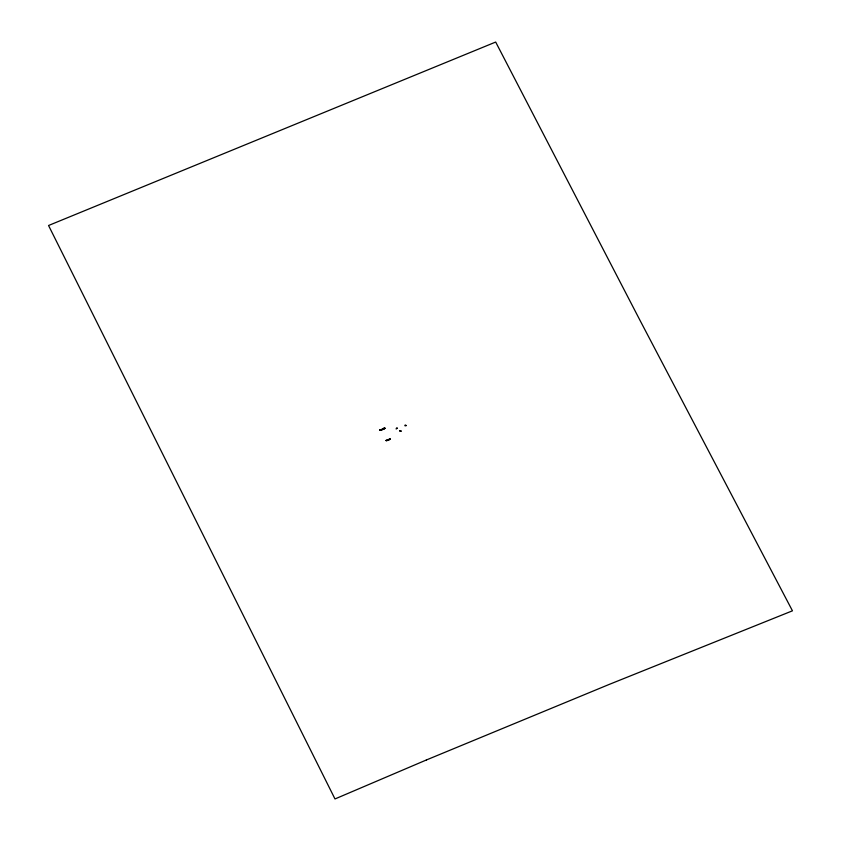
<?xml version="1.0" encoding="UTF-8"?>
<svg xmlns="http://www.w3.org/2000/svg" width="841" height="841" viewBox="0 0 841 841"><rect width="100%" height="100%" fill="white"/><g stroke="black" fill="none" stroke-linecap="round" stroke-linejoin="round"><path stroke-width="1.26" d="M390.003 438.844A5.561 2.639 -25.7 0 1 386.082 440.421M389.951 438.802A5.456 2.586 -25.7 0 1 386.114 440.358M384.821 428.09A5.561 2.639 -25.7 0 1 379.69 429.793M384.789 428.069A5.488 2.597 -25.7 0 1 379.733 429.74M384.968 428.395A5.561 2.639 -25.7 0 1 379.838 430.087M384.411 427.796A4.604 2.176 -25.7 0 1 383.37 428.374M384.926 428.353A5.456 2.586 -25.7 0 1 379.89 430.024M405.162 425.189L405.099 425.903L406.434 425.535L405.162 425.189M397.373 428.237L396.143 428.973L396.563 427.932L397.373 428.237M401.157 431.097L399.654 430.876L401.157 431.097M426.419 759.959L334.991 798.95L48.547 225.504L495.685 42.05L640.138 320.61L792.453 610.818L608.905 684.542L426.419 759.959M386.219 440.726A5.561 2.639 -25.7 0 0 390.14 439.139A5.488 2.597 -25.7 0 1 386.25 440.673"/></g></svg>
